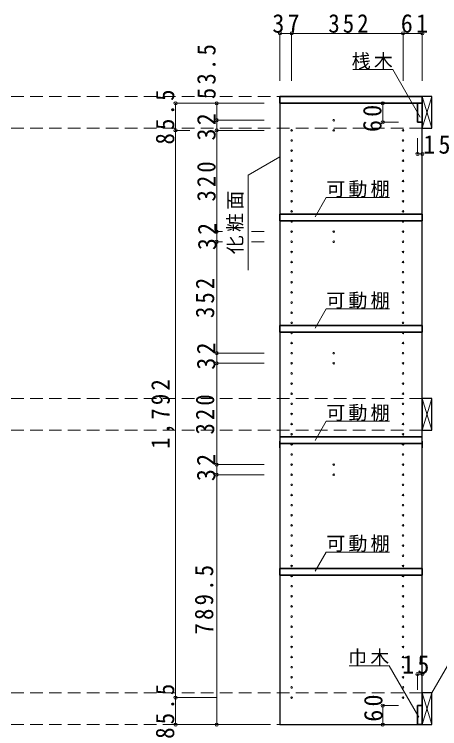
# Model space of a CAD drawing. Units: millimetres at full size, sheet at 1:20; details may follow other scales. Extents: x -3922 to 3878, y -2932 to 2722.
# Drawn here: x 1078 to 2422, y -1724 to 533 of the extents above; entities that cross this region are included whole.
import ezdxf

# ---------------------------------------------------------------- set-up
doc = ezdxf.new("R2010")
doc.units = ezdxf.units.MM
doc.header["$LTSCALE"] = 20
doc.header["$PDMODE"] = 32
doc.header["$PDSIZE"] = 10
doc.linetypes.add('DASHED2', pattern=[3, 2, -1])
for name, color, linetype, lineweight in [('0-2', 2, 'Continuous', 35), ('0-3_固定棚', 3, 'Continuous', 25), ('0-4_可動棚', 2, 'Continuous', 35), ('0-5_側板', 4, 'Continuous', 9), ('0-7_桟木・巾木', 2, 'Continuous', 35), ('0-8', 7, 'Continuous', 18), ('0-A_文字', 7, 'Continuous', 18), ('0-B_寸法', 7, 'Continuous', 9)]:
    doc.layers.add(name, color=color, linetype=linetype, lineweight=lineweight)
doc.styles.add('ＭＳ ゴシック', font='')
doc.styles.get('ＭＳ ゴシック').set_extended_font_data('MS Gothic')

msp = doc.modelspace()

# ---------------------------------------------------------------- linework, layer by layer
at = {"layer": '0-2'}
for p, q in [((1917.47, 272.73), (2367.47, 272.73)), ((2367.47, 272.73), (2367.47, 251.73))]:
    msp.add_line(p, q, dxfattribs=at)
msp.add_lwpolyline([(2367.47, 251.73), (1917.47, 251.73), (1917.47, 272.73)], dxfattribs=at)
at = {"layer": '0-3_固定棚', "color": 2, "lineweight": 35}
for p, q in [((1917.47, -802.27), (2367.47, -802.27)), ((1917.47, -815.27), (1917.47, -836.27)), ((1917.47, -823.27), (2367.47, -823.27)), ((2367.47, -815.27), (2367.47, -836.27))]:
    msp.add_line(p, q, dxfattribs=at)
at = {"layer": '0-4_可動棚'}
for p, q in [((1917.47, -98.27), (2367.47, -98.27)), ((1917.47, -119.27), (1917.47, -98.27)), ((2367.47, -98.27), (2367.47, -119.27)), ((1917.47, -119.27), (2367.47, -119.27)), ((1917.47, -450.27), (2367.47, -450.27)), ((1917.47, -471.27), (1917.47, -450.27)), ((2367.47, -450.27), (2367.47, -471.27)), ((1917.47, -471.27), (2367.47, -471.27)), ((1917.47, -1218.27), (2367.47, -1218.27)), ((1917.47, -1239.27), (1917.47, -1218.27)), ((2367.47, -1218.27), (2367.47, -1239.27)), ((1917.47, -1239.27), (2367.47, -1239.27))]:
    msp.add_line(p, q, dxfattribs=at)
at = {"layer": '0-5_側板', "color": 3, "lineweight": 25}
for p, q in [((2367.47, 251.73), (1917.47, 251.73)), ((2367.47, -1711.27), (2367.47, 251.73))]:
    msp.add_line(p, q, dxfattribs=at)
msp.add_lwpolyline([(1917.47, 251.73), (1917.47, -1711.27), (2367.47, -1711.27)], dxfattribs=at)
at = {"layer": '0-5_側板'}
for centre in [(2087.47, 198.23), (1954.47, 166.23), (2087.47, 166.23), (2306.47, 166.23), (1954.47, 134.23), (2306.47, 134.23), (1954.47, 102.23), (2306.47, 102.23), (1954.47, 70.23), (2306.47, 70.23), (1954.47, 38.23), (2306.47, 38.23), (1954.47, 6.23), (2306.47, 6.23), (1954.47, -25.77), (2306.47, -25.77), (1954.47, -57.77), (2306.47, -57.77), (1954.47, -89.77), (2306.47, -89.77), (1954.47, -121.77), (2306.47, -121.77), (1954.47, -153.77), (2087.47, -153.77), (2306.47, -153.77), (1954.47, -185.77), (2087.47, -185.77), (2306.47, -185.77), (1954.47, -217.77), (2306.47, -217.77), (1954.47, -249.77), (2306.47, -249.77), (1954.47, -281.77), (2306.47, -281.77), (1954.47, -313.77), (2306.47, -313.77), (1954.47, -345.77), (2306.47, -345.77), (1954.47, -377.77), (2306.47, -377.77), (1954.47, -409.77), (2306.47, -409.77), (1954.47, -441.77), (2306.47, -441.77), (1954.47, -473.77), (2306.47, -473.77), (1954.47, -505.77), (2306.47, -505.77), (1954.47, -537.77), (2087.47, -537.77), (2306.47, -537.77), (1954.47, -569.77), (2087.47, -569.77), (2306.47, -569.77), (1954.47, -601.77), (2306.47, -601.77), (1954.47, -633.77), (2306.47, -633.77), (1954.47, -665.77), (2306.47, -665.77), (1954.47, -697.77), (2306.47, -697.77), (1954.47, -729.77), (2306.47, -729.77), (1954.47, -761.77), (2306.47, -761.77), (1954.47, -793.77), (2306.47, -793.77), (1954.47, -825.77), (2306.47, -825.77), (1954.47, -857.77), (2306.47, -857.77), (1954.47, -889.77), (2087.47, -889.77), (2306.47, -889.77), (1954.47, -921.77), (2087.47, -921.77), (2306.47, -921.77), (1954.47, -953.77), (2306.47, -953.77), (1954.47, -985.77), (2306.47, -985.77), (1954.47, -1017.77), (2306.47, -1017.77), (1954.47, -1049.77), (2306.47, -1049.77), (1954.47, -1081.77), (2306.47, -1081.77), (1954.47, -1113.77), (2306.47, -1113.77), (1954.47, -1145.77), (2306.47, -1145.77), (1954.47, -1177.77), (2306.47, -1177.77), (1954.47, -1209.77), (2306.47, -1209.77), (1954.47, -1241.77), (2306.47, -1241.77), (1954.47, -1273.77), (2306.47, -1273.77), (1954.47, -1305.77), (2306.47, -1305.77), (1954.47, -1337.77), (2306.47, -1337.77), (1954.47, -1369.77), (2306.47, -1369.77), (1954.47, -1401.77), (2306.47, -1401.77), (1954.47, -1433.77), (2306.47, -1433.77), (1954.47, -1465.77), (2306.47, -1465.77), (1954.47, -1497.77), (2306.47, -1497.77), (1954.47, -1529.77), (2306.47, -1529.77), (1954.47, -1561.77), (2306.47, -1561.77), (1954.47, -1593.77), (2306.47, -1593.77), (1954.47, -1625.77), (2306.47, -1625.77)]:
    msp.add_circle(centre, 2.5, dxfattribs=at)
at = {"layer": '0-7_桟木・巾木'}
for p, q in [((2367.47, 251.73), (2352.47, 251.73)), ((2352.47, 191.73), (2352.47, 251.73)), ((2367.47, 251.73), (2367.47, 191.73)), ((2352.47, -1651.27), (2367.47, -1651.27)), ((2367.47, -1651.27), (2367.47, -1711.27))]:
    msp.add_line(p, q, dxfattribs=at)
for points in [[(2367.47, 191.73), (2355.97, 191.73), (2352.47, 191.73)], [(2367.47, -1711.27), (2352.47, -1711.27), (2352.47, -1651.27)]]:
    msp.add_lwpolyline(points, dxfattribs=at)
at = {"layer": '0-8', "color": 3, "lineweight": 25}
for p, q in [((2367.47, 272.73), (2367.47, 172.73)), ((2397.47, 272.73), (2367.47, 272.73)), ((2397.47, 172.73), (2397.47, 272.73)), ((2367.47, 172.73), (2397.47, 172.73)), ((2367.47, -681.27), (2367.47, -781.27)), ((2397.47, -681.27), (2367.47, -681.27)), ((2397.47, -781.27), (2397.47, -681.27)), ((2367.47, -781.27), (2397.47, -781.27)), ((2367.47, -1611.27), (2367.47, -1711.27)), ((2397.47, -1611.27), (2367.47, -1611.27)), ((2397.47, -1711.27), (2397.47, -1611.27)), ((2367.47, -1711.27), (2397.47, -1711.27))]:
    msp.add_line(p, q, dxfattribs=at)
at = {"layer": '0-8'}
for p, q in [((2367.47, 172.73), (2397.47, 272.73)), ((2367.47, 272.73), (2397.47, 172.73)), ((2367.47, -781.27), (2397.47, -681.27)), ((2367.47, -681.27), (2397.47, -781.27)), ((2367.47, -1711.27), (2397.47, -1611.27)), ((2367.47, -1611.27), (2397.47, -1711.27))]:
    msp.add_line(p, q, dxfattribs=at)
at = {"layer": '0-A_文字'}
for p, q in [((1917.47, 82.66), (1817.47, 24.93)), ((1817.47, -275.07), (1817.47, 24.93)), ((2028.65, -106.55), (2063.67, -45.9)), ((2263.67, -45.9), (2063.67, -45.9)), ((2028.65, -458.55), (2063.67, -397.9)), ((2263.67, -397.9), (2063.67, -397.9)), ((2028.65, -813.33), (2063.67, -752.68)), ((2263.67, -752.68), (2063.67, -752.68)), ((2028.65, -1226.55), (2063.67, -1165.9)), ((2263.67, -1165.9), (2063.67, -1165.9)), ((2262.69, -1525.68), (2136.66, -1525.68)), ((2356.07, -1687.41), (2262.69, -1525.68))]:
    msp.add_line(p, q, dxfattribs=at)
for points in [[(2360.8, 208.2), (2274.12, 358.32), (2148.09, 358.32)], [(2397.47, -1611.27), (2446.89, -1525.68), (2572.91, -1525.68)]]:
    msp.add_lwpolyline(points, dxfattribs=at)
at = {"layer": '0-B_寸法', "color": 4}
for p, q in [((1917.47, 472.73), (1917.47, 322.73)), ((1917.47, 472.73), (2367.47, 472.73)), ((1954.47, 472.73), (1954.47, 322.73)), ((2306.47, 472.73), (2306.47, 322.73)), ((2367.47, 472.73), (2367.47, 322.73)), ((1587.47, 251.73), (1587.47, -1711.27)), ((1587.47, 251.73), (1717.47, 251.73)), ((1717.47, 251.73), (1717.47, 198.23)), ((1867.47, 251.73), (1717.47, 251.73)), ((2242.47, 251.73), (2242.47, 191.73)), ((2242.47, 251.73), (2292.47, 251.73)), ((1717.47, 198.23), (1717.47, 166.23)), ((1867.47, 198.23), (1717.47, 198.23)), ((2242.47, 191.73), (2292.47, 191.73)), ((1587.47, 166.23), (1632.48, 166.23)), ((1717.47, 166.23), (1717.47, -153.77)), ((1867.47, 166.23), (1717.47, 166.23)), ((2352.47, 91.73), (2352.47, 141.73)), ((2367.47, 91.73), (2367.47, 141.73)), ((2352.47, 91.73), (2367.47, 91.73)), ((1717.47, -153.77), (1717.47, -185.77)), ((1735.96, -153.77), (1717.47, -153.77)), ((1867.47, -153.77), (1827.72, -153.77)), ((1717.47, -185.77), (1717.47, -537.77)), ((1735.96, -185.77), (1717.47, -185.77)), ((1867.47, -185.77), (1827.72, -185.77)), ((1717.47, -537.77), (1717.47, -569.77)), ((1867.47, -537.77), (1717.47, -537.77)), ((1717.47, -569.77), (1717.47, -889.77)), ((1867.47, -569.77), (1717.47, -569.77)), ((1717.47, -889.77), (1717.47, -921.77)), ((1867.47, -889.77), (1717.47, -889.77)), ((1867.47, -921.77), (1717.47, -921.77)), ((1717.47, -1711.27), (1717.47, -921.77)), ((2352.47, -1551.27), (2367.47, -1551.27)), ((2352.47, -1551.27), (2352.47, -1601.27)), ((2367.47, -1551.27), (2367.47, -1601.27)), ((1587.47, -1625.77), (1717.47, -1625.77)), ((2242.47, -1651.27), (2242.47, -1711.27)), ((2242.47, -1651.27), (2292.47, -1651.27)), ((1587.47, -1711.27), (1717.47, -1711.27)), ((1717.47, -1711.27), (1867.47, -1711.27)), ((2242.47, -1711.27), (2292.47, -1711.27))]:
    msp.add_line(p, q, dxfattribs=at)
at = {"layer": '0-B_寸法', "color": 4, "linetype": 'DASHED2'}
for p, q in [((2367.47, 272.73), (-2331.53, 272.73)), ((2367.47, 172.73), (-2331.53, 172.73)), ((2367.47, -681.27), (-2331.53, -681.27)), ((2367.47, -781.27), (-2331.53, -781.27)), ((2367.47, -1611.27), (-2331.53, -1611.27)), ((2367.47, -1711.27), (-2331.53, -1711.27))]:
    msp.add_line(p, q, dxfattribs=at)
at = {"layer": '0-B_寸法'}
for p in [(1917.47, 472.73), (1954.47, 472.73), (2306.47, 472.73), (2367.47, 472.73), (1587.47, 251.73), (1717.47, 251.73), (2242.47, 251.73), (1717.47, 198.23), (2242.47, 191.73), (1587.47, 166.23), (1717.47, 166.23), (2352.47, 91.73), (2367.47, 91.73), (1717.47, -153.77), (1717.47, -185.77), (1717.47, -537.77), (1717.47, -569.77), (1717.47, -889.77), (1717.47, -921.77), (2352.47, -1551.27), (2367.47, -1551.27), (1587.47, -1625.77), (2242.47, -1651.27), (1587.47, -1711.27), (1717.47, -1711.27), (2242.47, -1711.27)]:
    msp.add_point(p, dxfattribs=at)

# ---------------------------------------------------------------- texts
at = {"layer": '0-A_文字', "char_height": 43.99, "attachment_point": 7, "style": 'ＭＳ ゴシック'}
for s, insert in [('\\T1.17;桟木', (2144.12, 358.32)), ('\\T1.17;可動棚', (2063.67, -45.9)), ('\\T1.17;可動棚', (2063.67, -397.9)), ('\\T1.17;可動棚', (2063.67, -752.68)), ('\\T1.17;可動棚', (2063.67, -1165.9)), ('\\T1.17;巾木', (2132.69, -1525.68))]:
    msp.add_mtext(s, dxfattribs=dict(at, insert=insert))
at = {"layer": '0-A_文字', "insert": (1802.47, -225.07), "char_height": 43.99, "attachment_point": 7, "rotation": 90, "style": 'ＭＳ ゴシック'}
msp.add_mtext('\\T1.17;化粧面', dxfattribs=at)
at = {"layer": '0-B_寸法', "char_height": 58.65, "attachment_point": 7, "style": 'ＭＳ ゴシック'}
for s, insert in [('\\T1.27;\\W0.95;37', (1893.47, 473.94)), ('\\T1.27;\\W0.9;352', (2070.47, 473.94)), ('\\T1.27;\\W0.95;61', (2299.47, 473.94)), ('\\T1.27;\\W0.95;15', (2370.36, 91.73)), ('\\T1.27;\\W0.95;15', (2303.62, -1551.27))]:
    msp.add_mtext(s, dxfattribs=dict(at, insert=insert))
at = {"layer": '0-B_寸法', "char_height": 58.65, "attachment_point": 7, "rotation": 90, "style": 'ＭＳ ゴシック'}
for s, insert in [('\\T1.28;\\W0.9;53.5', (1714.86, 264.81)), ('\\T1.28;\\W0.9;85.5', (1584.15, 121.48)), ('\\T1.27;\\W0.95;60', (2239.27, 160.86)), ('\\T1.27;\\W0.95;32', (1714.86, 134.1)), ('\\T1.27;\\W0.9;320', (1714.86, -58.77)), ('\\T1.27;\\W0.95;32', (1717.47, -212.27)), ('\\T1.27;\\W0.9;352', (1710.56, -426.77)), ('\\T1.27;\\W0.95;32', (1713.96, -589.89)), ('\\T1.28;\\W0.9;1,792', (1584.15, -839.77)), ('\\T1.27;\\W0.9;320', (1710.56, -794.77)), ('\\T1.27;\\W0.95;32', (1713.96, -941.89)), ('\\T1.28;\\W0.9;789.5', (1707.47, -1426.52)), ('\\T1.28;\\W0.9;85.5', (1584.15, -1756.02)), ('\\T1.27;\\W0.95;60', (2242.47, -1702.05))]:
    msp.add_mtext(s, dxfattribs=dict(at, insert=insert))

doc.saveas('drawing.dxf')
